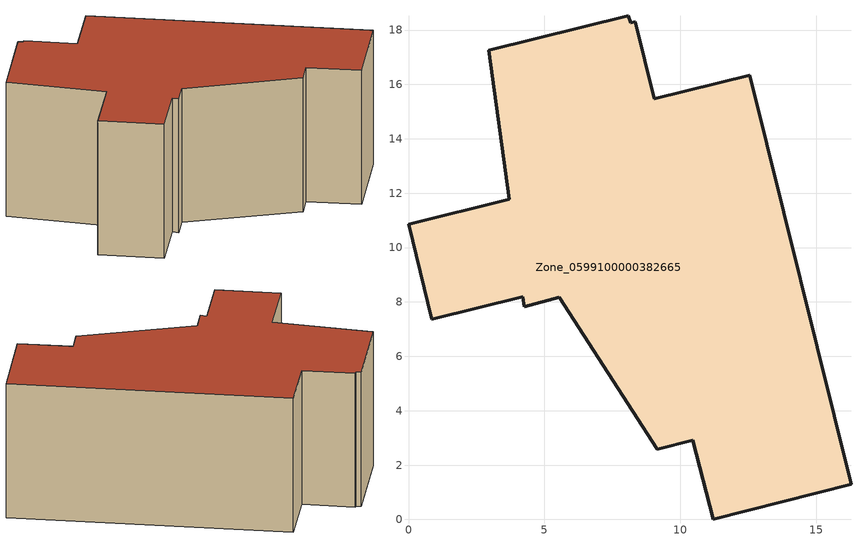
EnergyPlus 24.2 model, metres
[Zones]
Zone_0599100000382665
 floor ground (C_G): 3.7,11.77 2.94,17.25 8.09,18.53 8.18,18.27 8.33,18.3 9.03,15.48 12.55,16.34 16.27,1.29 11.2,0 10.46,2.92 9.15,2.58 5.54,8.17 4.25,7.83 4.2,8.2 0.86,7.37 0,10.86 z0
 wall outside (C_F): 0.86,7.37 4.2,8.2 4.25,7.83 5.54,8.17 9.15,2.58 10.46,2.92 11.2,0 16.27,1.29 12.55,16.34 9.03,15.48 8.33,18.3 8.18,18.27 8.09,18.53 2.94,17.25 3.7,11.77 0,10.86 0.86,7.37 z0:7.87
 roof outside (C_R): 8.33,18.3 8.18,18.27 8.09,18.53 2.94,17.25 3.7,11.77 0,10.86 0.86,7.37 4.2,8.2 4.25,7.83 5.54,8.17 9.15,2.58 10.46,2.92 11.2,0 16.27,1.29 12.55,16.34 9.03,15.48 z7.87
[BUILDING]
Pand.0599100000382665: North Axis=0; Terrain=City; Loads Convergence Tolerance Value=0.04; Temperature Convergence Tolerance Value=0.4; Solar Distribution=FullExterior; Maximum Number of Warmup Days=25; Minimum Number of Warmup Days=1
[Site:Location]
Rotterdam.The.Hague.AP_ZH_NLD Design_Conditions: Latitude=51.96; Longitude=4.45; Time Zone=1; Elevation=-4.5
[SITE:GROUNDTEMPERATURE:BUILDINGSURFACE]
18, 18, 18, 18, 18, 18, 18, 18, 18, 18, 18, 18
[MATERIAL] Thermal Absorptance=0.9; Solar Absorptance=0.7; Visible Absorptance=0.7
Name | Roughness | Thickness | Conductivity | Density | Specific Heat
G.D.1992-2005 | MediumSmooth | 0.15 | 0.06 | 540 | 1210
F.D.1992-2005 | Rough | 0.3 | 0.12 | 1920 | 840
R.D.1992-2005 | MediumRough | 0.2 | 0.08 | 1500 | 1000
[CONSTRUCTION]
C_G: G.D.1992-2005
C_F: F.D.1992-2005
C_R: R.D.1992-2005
[ZONE]
Zone_0599100000382665: Type=1; Multiplier=1; Ceiling Height=Autocalculate; Volume=Autocalculate; Floor Area=autocalculate; Part of Total Floor Area=Yes
[ZONEINFILTRATION:DESIGNFLOWRATE]
Infil_Zone_0599100000382665: Zone or ZoneList or Space or SpaceList=Zone_0599100000382665; Schedule=AlwaysOn; Design Flow Rate Calculation Method=Flow/Area; Flow Rate per Floor Area=0.0021; Constant Term Coefficient=1; Temperature Term Coefficient=0; Velocity Term Coefficient=0; Velocity Squared Term Coefficient=0
[HVACTEMPLATE:ZONE:IDEALLOADSAIRSYSTEM]
Zone_0599100000382665: Maximum Heating Supply Air Temperature=50; Minimum Cooling Supply Air Temperature=13; Maximum Heating Supply Air Humidity Ratio=0.0156; Minimum Cooling Supply Air Humidity Ratio=0.0077; Heating Limit=NoLimit; Cooling Limit=NoLimit; Dehumidification Control Type=ConstantSensibleHeatRatio; Cooling Sensible Heat Ratio=0.7; Dehumidification Setpoint=60; Humidification Control Type=None; Humidification Setpoint=30; Outdoor Air Method=None; Outdoor Air Flow Rate per Person=0.00944; Outdoor Air Flow Rate per Zone Floor Area=0; Outdoor Air Flow Rate per Zone=0; Demand Controlled Ventilation Type=None; Outdoor Air Economizer Type=NoEconomizer; Heat Recovery Type=None; Sensible Heat Recovery Effectiveness=0.7; Latent Heat Recovery Effectiveness=0.65
[ZONECONTROL:THERMOSTAT]
ThermostatControl_Zone_0599100000382665: Zone or ZoneList=Zone_0599100000382665; Control Type Schedule=DualSetpointControlType; Control 1=Thermostat_Zone_0599100000382665; Temperature Difference Between Cutout And Setpoint=0
[THERMOSTATSETPOINT:DUALSETPOINT]
Thermostat_Zone_0599100000382665: Heating Setpoint Temperature Schedule=HeatingSetpoint_Zone_0599100000382665; Cooling Setpoint Temperature Schedule=CoolingSetpoint_Zone_0599100000382665
[SCHEDULE:COMPACT]
HeatingSetpoint_Zone_0599100000382665: Through: 12/31, For: AllDays, Until: 24:00, 21
CoolingSetpoint_Zone_0599100000382665: Through: 12/31, For: AllDays, Until: 24:00, 24
DualSetpointControlType: Through: 12/31, For: AllDays, Until: 24:00, 4
AlwaysOn: Through: 12/31, For: AllDays, Until: 24:00, 1
